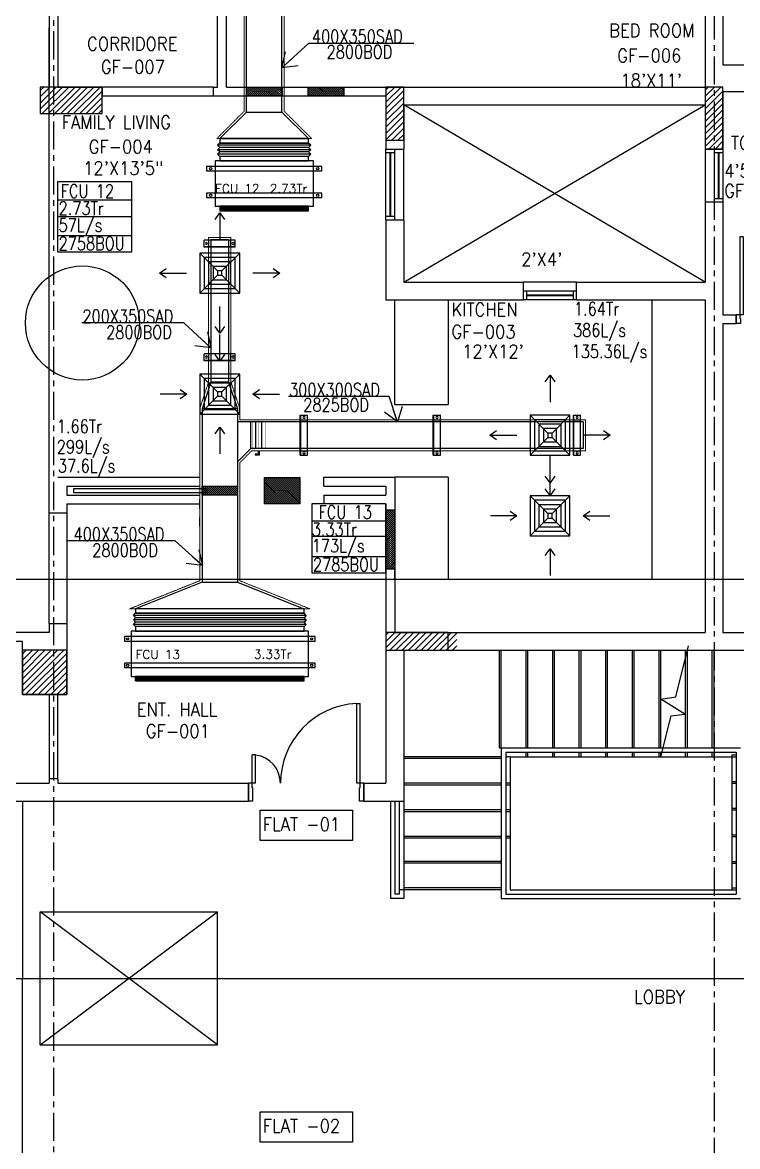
# Model space of a CAD drawing. Header units: millimetres. Extents: x -1288794 to 2153086, y -2701644 to -1428868.
# Drawn here: x 1103371 to 1111436, y -1493463 to -1480791 of the extents above; entities that cross this region are included whole.
import ezdxf

# ---------------------------------------------------------------- set-up
doc = ezdxf.new("R2010")
doc.units = ezdxf.units.MM
doc.header["$LTSCALE"] = 100
for name, pattern in [('CENTER', [50.8, 31.75, -6.35, 6.35, -6.35]), ('DASHED2', [9.525, 6.35, -3.175]), ('HIDDEN', [9.525, 6.35, -3.175])]:
    doc.linetypes.add(name, pattern=pattern)
for name, color, linetype in [('A-ANNO-TEXT', 8, 'Continuous'), ('A-DOOR', 4, 'Continuous'), ('A-FLOR-OVHD', 4, 'DASHED2'), ('A-FLOR-SPCL', 8, 'Continuous'), ('A-FLOR-STRS', 8, 'Continuous'), ('A-GLAZ', 5, 'Continuous'), ('A-GRID', 253, 'CENTER'), ('A-WALL-FULL', 8, 'Continuous'), ('AC- VD', 5, 'Continuous'), ('AC-CHS', 30, 'Continuous'), ('AC-FAD TEXT', 6, 'Continuous'), ('AC-FD', 1, 'Continuous'), ('AC-HLTEXT', 100, 'Continuous'), ('AC-SAD', 3, 'Continuous'), ('AC-SAD TEXT', 3, 'Continuous'), ('AC-WALL OPENING', 1, 'Continuous'), ('FCU-AC', 160, 'Continuous'), ('L1-E014-C22-VAC (08-08-2010)$0$ETA-AC-DAMPER', 4, 'Continuous'), ('LINE', 1, 'Continuous'), ('M-HANGER', 30, 'Continuous'), ('RAD RIGHT', 1, 'Continuous'), ('S-COL- HACT.', 9, 'Continuous'), ('S-COL.', 8, 'Continuous'), ('SAD RIGHT', 3, 'Continuous')]:
    doc.layers.add(name, color=color, linetype=linetype)
doc.layers.add('INSULATION', color=1, linetype='Continuous', lineweight=5)
doc.styles.add('ROMAND', font='romand')
doc.styles.add('ROMANS', font='romans.shx', dxfattribs={"width": 0.8})
doc.styles.add('SIMPLEX', font='simplex.shx', dxfattribs={"width": 0.8})
doc.dimstyles.new('100 of DIM2', dxfattribs={"dimscale": 0, "dimtxt": 200, "dimasz": 150, "dimexe": 75, "dimexo": 200, "dimgap": 75, "dimtad": 1, "dimdec": 0, "dimrnd": 5, "dimzin": 0, "dimdsep": 46, "dimtxsty": 'ROMANS', "dimblk": 'ARCHTICK', "dimcen": 100, "dimclrd": 94, "dimclre": 94, "dimclrt": 2, "dimadec": 0, "dimazin": 0, "dimtfac": 1, "dimtdec": 0, "dimtofl": 0, "dimtmove": 2, "dimatfit": 3, "dimldrblk": 'OPEN90', "dimfxl": 75, "dimtolj": 1, "dimtzin": 0, "dimarcsym": 0})
pattern_1 = [(45, (2220225.743, -1109556.65), (-35.355339, 35.355339), [])]

# ---------------------------------------------------------------- blocks, each defined once
blk = doc.blocks.new('W-80')
for p, q in [((800, 100), (0, 100)), ((800, 0), (0, 0)), ((40, 0), (40, 100)), ((760, 100), (760, 0))]:
    blk.add_line(p, q)
at = {"linetype": 'Continuous'}
for p, q in [((760, 53), (40, 53)), ((760, 47), (40, 47))]:
    blk.add_line(p, q, dxfattribs=at)
blk = doc.blocks.new('D-130-R')
for p, q in [((1220, 200), (1220, 1100)), ((1220, 1100), (1260, 1100)), ((1260, 200), (1260, 1100)), ((80, 520), (40, 520)), ((40, 200), (40, 520)), ((80, 200), (80, 520)), ((0, 0), (0, 200)), ((80, 200), (0, 200)), ((40, 150), (40, 200)), ((50, 150), (40, 150)), ((50, 0), (50, 150)), ((1300, 200), (1220, 200)), ((1260, 150), (1250, 150)), ((1250, 0), (1250, 150)), ((1260, 150), (1260, 200)), ((1300, 0), (1300, 200)), ((50, 0), (0, 0)), ((1300, 0), (1250, 0))]:
    blk.add_line(p, q)
for centre, radius, start, end in [((1260, 200), 900, 92.5473, 180), ((40, 200), 320, 0, 82.8192)]:
    blk.add_arc(centre, radius, start, end)
blk = doc.blocks.new('D-100-R1')
for p, q in [((-80, 980), (-80, 100)), ((-80, 980), (-40, 980)), ((-40, 980), (-40, 55)), ((-1000, 100), (-1000, 0)), ((-1000, 100), (-960, 100)), ((-960, 100), (-960, 55)), ((-960, 55), (-950, 55)), ((-950, 55), (-950, 0)), ((-80, 100), (0, 100)), ((-50, 55), (-50, 0)), ((-50, 55), (-40, 55)), ((-50, 0), (0, 0)), ((0, 100), (0, 0)), ((-1000, 0), (-950, 0))]:
    blk.add_line(p, q)
at = {"linetype": 'Continuous'}
blk.add_arc((-80, 100), 880, 90, 180, dxfattribs=at)
blk = doc.blocks.new('W-60')
for p, q in [((600, 100), (0, 100)), ((600, 0), (0, 0)), ((40, 0), (40, 100)), ((560, 100), (560, 0))]:
    blk.add_line(p, q)
at = {"linetype": 'Continuous'}
for p, q in [((560, 53), (40, 53)), ((560, 47), (40, 47))]:
    blk.add_line(p, q, dxfattribs=at)
blk = doc.blocks.new('_ArchTick')
at = {"color": 0, "linetype": 'ByBlock', "const_width": 0.15}
blk.add_lwpolyline([(-0.5, -0.5), (0.5, 0.5)], dxfattribs=at)
blk = doc.blocks.new('*U356')
at = {"layer": 'L1-E014-C22-VAC (08-08-2010)$0$ETA-AC-DAMPER', "color": 5}
for p, q in [((-33, 0), (-33, 300)), ((33, 0), (33, 300))]:
    blk.add_line(p, q, dxfattribs=at)
for points, const_width in [([(-91, 300), (91, 300)], 1.82), ([(0, 0), (0, 314)], 1.5), ([(-91, 0), (91, 0)], 1.82), ([(-48, 0), (-48, -20), (48, -20), (48, 0)], 1.5)]:
    blk.add_lwpolyline(points, dxfattribs=dict(at, const_width=const_width))
at = {"layer": 'L1-E014-C22-VAC (08-08-2010)$0$ETA-AC-DAMPER', "color": 5, "const_width": 1.82}
blk.add_lwpolyline([(75, 300), (75, 0), (-75, 0), (-75, 300)], close=True, dxfattribs=at)
at = {"layer": 'L1-E014-C22-VAC (08-08-2010)$0$ETA-AC-DAMPER', "color": 5}
blk.add_lwpolyline([(6, -20), (6, -62), (40, -62), (40, -72), (-6, -72), (-6, -20)], dxfattribs=at)
blk = doc.blocks.new('fcu 3.5 tr')
at = {"layer": 'FCU-AC'}
h = blk.add_hatch(dxfattribs=at)
h.set_pattern_fill('NET', color=3)
h.paths.add_polyline_path([(100970, -1580238), (99070, -1580238), (99070, -1580288), (100970, -1580288)])
for p, q in [((99045, -1579550), (99070, -1579525)), ((100995, -1579550), (99045, -1579550)), ((99045, -1579550), (99070, -1579575)), ((99045, -1579600), (99070, -1579575)), ((100970, -1579525), (99070, -1579525)), ((100970, -1579575), (99070, -1579575)), ((100970, -1579575), (99070, -1579575)), ((100995, -1579550), (100970, -1579525)), ((100995, -1579550), (100970, -1579575)), ((100995, -1579600), (100970, -1579575)), ((100995, -1579600), (99045, -1579600)), ((99045, -1579600), (99070, -1579625)), ((99045, -1579650), (99070, -1579625)), ((100995, -1579650), (99045, -1579650)), ((99045, -1579650), (99070, -1579675)), ((100970, -1579625), (99070, -1579625)), ((100970, -1579625), (99070, -1579625)), ((100995, -1579600), (100970, -1579625)), ((100995, -1579650), (100970, -1579625)), ((100995, -1579650), (100970, -1579675))]:
    blk.add_line(p, q, dxfattribs=at)
at = {"layer": 'FCU-AC', "color": 1}
for p, q in [((100970, -1579475), (99070, -1579475)), ((99070, -1579475), (99070, -1579525)), ((99070, -1579525), (100970, -1579525)), ((100970, -1579525), (100970, -1579475)), ((100970, -1579675), (99070, -1579675)), ((99070, -1579675), (99070, -1579725)), ((100970, -1579725), (100970, -1579675)), ((99070, -1579725), (100970, -1579725))]:
    blk.add_line(p, q, dxfattribs=at)
at = {"layer": 'FCU-AC', "color": 6}
for points in [[(98945, -1579838), (101095, -1579838), (101095, -1579788), (98945, -1579788)], [(98945, -1580138), (101095, -1580138), (101095, -1580088), (98945, -1580088)]]:
    blk.add_lwpolyline(points, close=True, dxfattribs=at)
at = {"layer": 'FCU-AC'}
blk.add_lwpolyline([(99020, -1580238), (101020, -1580238), (101020, -1579725), (99020, -1579725)], close=True, dxfattribs=at)
at = {"layer": 'FCU-AC', "color": 3}
blk.add_lwpolyline([(99070, -1580288), (100970, -1580288), (100970, -1580238), (99070, -1580238)], close=True, dxfattribs=at)
at = {"layer": 'FCU-AC', "color": 6}
for centre in [(98982, -1579813), (101057, -1579813), (98982, -1580113), (101057, -1580113)]:
    blk.add_circle(centre, 12.5, dxfattribs=at)
blk = doc.blocks.new('fcu-1    1.5 tr')
h = blk.add_hatch()
h.set_pattern_fill('NET', color=3)
h.paths.add_polyline_path([(78733, -1589179), (77733, -1589179), (77733, -1589229), (78733, -1589229)])
at = {"color": 3}
blk.add_lwpolyline([(77733, -1589229), (78733, -1589229), (78733, -1589179), (77733, -1589179)], close=True, dxfattribs=at)
at = {"layer": 'FCU-AC', "color": 1}
for p, q in [((78733, -1588416), (77733, -1588416)), ((77733, -1588416), (77733, -1588466)), ((78733, -1588466), (78733, -1588416)), ((77733, -1588466), (78733, -1588466)), ((78733, -1588616), (77733, -1588616)), ((77733, -1588616), (77733, -1588666)), ((77733, -1588666), (78733, -1588666)), ((78733, -1588666), (78733, -1588616))]:
    blk.add_line(p, q, dxfattribs=at)
at = {"layer": 'FCU-AC', "color": 5}
for p, q in [((77733, -1588466), (77708, -1588491)), ((78758, -1588491), (77708, -1588491)), ((77733, -1588516), (77708, -1588491)), ((77733, -1588516), (77708, -1588541)), ((78758, -1588541), (77708, -1588541)), ((77733, -1588566), (77708, -1588541)), ((77733, -1588566), (77708, -1588591)), ((78733, -1588516), (77733, -1588516)), ((78733, -1588566), (77733, -1588566)), ((78758, -1588491), (78733, -1588466)), ((78758, -1588491), (78733, -1588516)), ((78758, -1588541), (78733, -1588516)), ((78758, -1588541), (78733, -1588566)), ((78758, -1588591), (78733, -1588566)), ((78758, -1588591), (77708, -1588591)), ((77733, -1588616), (77708, -1588591)), ((78758, -1588591), (78733, -1588616))]:
    blk.add_line(p, q, dxfattribs=at)
at = {"layer": 'FCU-AC'}
for p, q in [((78733, -1588466), (77733, -1588466)), ((78788, -1588666), (77678, -1588666)), ((77678, -1588666), (77678, -1589179)), ((78788, -1589179), (78788, -1588666)), ((77678, -1589179), (78788, -1589179))]:
    blk.add_line(p, q, dxfattribs=at)
at = {"layer": 'FCU-AC', "color": 2}
for p, q in [((78733, -1588516), (77733, -1588516)), ((78733, -1588566), (77733, -1588566))]:
    blk.add_line(p, q, dxfattribs=at)
at = {"layer": 'FCU-AC', "color": 6}
for points in [[(77583, -1588779), (78883, -1588779), (78883, -1588729), (77583, -1588729)], [(77583, -1589079), (78883, -1589079), (78883, -1589029), (77583, -1589029)]]:
    blk.add_lwpolyline(points, close=True, dxfattribs=at)
for centre in [(77629, -1588755), (78837, -1588755), (77629, -1589055), (78837, -1589055)]:
    blk.add_circle(centre, 12.5, dxfattribs=at)
blk = doc.blocks.new('*U380')
at = {"linetype": 'Continuous'}
for p, q in [((-38, -116), (-38, 234)), ((42, 234), (-38, 234)), ((42, 184), (-38, 184)), ((37, -116), (37, 234)), ((42, -116), (42, 234)), ((42, -66), (-38, -66)), ((42, -116), (-38, -116))]:
    blk.add_line(p, q, dxfattribs=at)
for centre in [(0, 209), (0, -91)]:
    blk.add_circle(centre, 12.5, dxfattribs=at)
blk = doc.blocks.new('*U381')
at = {"linetype": 'Continuous'}
for p, q in [((-38, -181), (-38, 269)), ((42, 269), (-38, 269)), ((37, -181), (37, 269)), ((42, -181), (42, 269)), ((42, 219), (-38, 219)), ((42, -131), (-38, -131)), ((42, -181), (-38, -181))]:
    blk.add_line(p, q, dxfattribs=at)
for centre in [(0, 244), (0, -156)]:
    blk.add_circle(centre, 12.5, dxfattribs=at)
blk = doc.blocks.new('*U382')
at = {"linetype": 'Continuous'}
for p, q in [((-38, -217), (-38, 233)), ((42, 233), (-38, 233)), ((42, 183), (-38, 183)), ((37, -217), (37, 233)), ((42, -217), (42, 233)), ((42, -167), (-38, -167)), ((42, -217), (-38, -217))]:
    blk.add_line(p, q, dxfattribs=at)
for centre in [(0, 208), (0, -192)]:
    blk.add_circle(centre, 12.5, dxfattribs=at)
blk = doc.blocks.new('SD RIGHT')
at = {"layer": 'SAD RIGHT'}
for p, q in [((-225, 225), (-25, 25)), ((225, 225), (25, 25)), ((-25, -25), (-225, -225)), ((225, -225), (25, -25))]:
    blk.add_line(p, q, dxfattribs=at)
for points in [[(-225, -225), (225, -225), (225, 225), (-225, 225)], [(-175, -175), (175, -175), (175, 175), (-175, 175)], [(-125, -125), (125, -125), (125, 125), (-125, 125)], [(-75, -75), (75, -75), (75, 75), (-75, 75)], [(-25, -25), (25, -25), (25, 25), (-25, 25)]]:
    blk.add_lwpolyline(points, close=True, dxfattribs=at)
for points in [[(0, 678), (0, 375)], [(-678, 0), (-375, 0)], [(678, 0), (375, 0)], [(0, -678), (0, -375)]]:
    blk.add_leader(points, dimstyle='100 of DIM2', override={"dimscale": 1, "dimasz": 75, "dimtad": 0, "dimclrd": 256, "dimfxl": 0.2}, dxfattribs=at)
blk = doc.blocks.new('RAD RIGHT CENTER')
at = {"layer": 'RAD RIGHT'}
for p, q in [((-225, 225), (-25, 25)), ((225, 225), (25, 25)), ((-25, -25), (-225, -225)), ((25, -25), (225, -225))]:
    blk.add_line(p, q, dxfattribs=at)
for points in [[(-225, -225), (225, -225), (225, 225), (-225, 225)], [(-175, -175), (175, -175), (175, 175), (-175, 175)], [(-125, -125), (125, -125), (125, 125), (-125, 125)], [(-75, -75), (75, -75), (75, 75), (-75, 75)], [(-25, -25), (25, -25), (25, 25), (-25, 25)]]:
    blk.add_lwpolyline(points, close=True, dxfattribs=at)
for points in [[(0, 373), (0, 673)], [(-373, 0), (-673, 0)], [(373, 0), (673, 0)], [(0, -373), (0, -673)]]:
    blk.add_leader(points, dimstyle='100 of DIM2', override={"dimscale": 1, "dimasz": 75, "dimtad": 0, "dimclrd": 1, "dimfxl": 0.2}, dxfattribs=at)

msp = doc.modelspace()

# ---------------------------------------------------------------- hatches: boundary and pattern name
at = {"layer": 'AC-FD', "linetype": 'ByBlock'}
h = msp.add_hatch(dxfattribs=at)
h.set_pattern_fill('ANSI31', color=256, scale=5, angle=90, style=0)
h.set_pattern_definition([(135, (-485525.597, -1543558.635), (-11.22532015, -11.22532015), [])])
h.paths.add_polyline_path([(1106298.4, -1481618.6), (1106298.4, -1481518.6), (1105898.4, -1481518.6), (1105898.4, -1481618.6)])
h = msp.add_hatch(dxfattribs=at)
h.set_pattern_fill('ANSI31', color=256, scale=5, angle=90, style=0)
h.set_pattern_definition([(135, (-486028.434, -1548058.635), (-11.22532015, -11.22532015), [])])
h.paths.add_polyline_path([(1105795.6, -1486118.6), (1105795.6, -1486018.6), (1105395.6, -1486018.6), (1105395.6, -1486118.6)])
at = {"layer": 'AC-WALL OPENING', "linetype": 'ByBlock'}
h = msp.add_hatch(dxfattribs=at)
h.set_pattern_fill('ANSI31', color=256, scale=5, angle=-90, style=0)
h.set_pattern_definition([(315, (2698564.1, -1419578.635), (11.22532015, 11.22532015), [])])
h.paths.add_polyline_path([(1106594.1, -1481518.6), (1106594.1, -1481618.6), (1106994.1, -1481618.6), (1106994.1, -1481518.6)])
h = msp.add_hatch(dxfattribs=at)
h.set_pattern_fill('ANSI31', color=256, scale=5, angle=-90, style=0)
h.set_pattern_definition([(315, (2698070.609, -1424081.597), (11.22532015, 11.22532015), [])])
h.paths.add_polyline_path([(1106100.6, -1485920.3), (1106100.6, -1486218.6), (1106500.6, -1486218.6), (1106500.6, -1485920.3)])
h = msp.add_hatch(dxfattribs=at)
h.set_pattern_fill('ANSI31', color=256, scale=5, angle=-180, style=0)
h.set_pattern_definition([(225, (1169510.56, -3078254.899), (11.22532015, -11.22532015), [])])
h.paths.add_polyline_path([(1107570.6, -1486284.9), (1107470.6, -1486284.9), (1107470.6, -1486954.9), (1107570.6, -1486954.9)])
at = {"layer": 'S-COL- HACT.', "linetype": 'Continuous', "ltscale": 3}
h = msp.add_hatch(dxfattribs=at)
h.set_pattern_fill('ANSI31', color=256, scale=400, style=0)
h.set_pattern_definition(pattern_1)
h.paths.add_polyline_path([(1104270.6, -1481518.6), (1103570.6, -1481518.6), (1103570.6, -1481818.6), (1104270.6, -1481818.6)])
h = msp.add_hatch(dxfattribs=at)
h.set_pattern_fill('ANSI31', color=256, scale=400, style=0)
h.set_pattern_definition(pattern_1)
h.paths.add_polyline_path([(1107470.6, -1481518.6), (1107470.6, -1482118.6), (1107670.6, -1482118.6), (1107670.6, -1481518.6)])
h = msp.add_hatch(dxfattribs=at)
h.set_pattern_fill('ANSI31', color=256, scale=400, style=0)
h.set_pattern_definition(pattern_1)
h.paths.add_polyline_path([(1111070.6, -1481518.6), (1111070.6, -1482218.6), (1111270.6, -1482218.6), (1111270.6, -1481518.6)])
h = msp.add_hatch(dxfattribs=at)
h.set_pattern_fill('ANSI31', color=256, scale=400, style=0)
h.set_pattern_definition(pattern_1)
h.paths.add_polyline_path([(1107470.6, -1487868.6), (1108270.6, -1487868.6), (1108270.6, -1487668.6), (1107470.6, -1487668.6)])
h = msp.add_hatch(dxfattribs=at)
h.set_pattern_fill('ANSI31', color=256, scale=400, style=0)
h.set_pattern_definition(pattern_1)
h.paths.add_polyline_path([(1103370.6, -1488368.6), (1103870.6, -1488368.6), (1103870.6, -1487868.6), (1103370.6, -1487868.6)])
h = msp.add_hatch(dxfattribs=at)
h.set_pattern_fill('ANSI31', color=256, scale=400, style=0)
h.set_pattern_definition(pattern_1)
h.paths.add_polyline_path([(1103370.6, -1488368.6), (1103870.6, -1488368.6), (1103870.6, -1487868.6), (1103370.6, -1487868.6)])

# ---------------------------------------------------------------- linework, layer by layer
msp.add_line((1103670.6, -1486318.6), (1103670.6, -1480850))
at = {"layer": 'A-ANNO-TEXT', "color": 5}
for points in [[(1106051.5, -1489671.5), (1107093.9, -1489671.5), (1107093.9, -1490013.9), (1106051.5, -1490013.9)], [(1106051.5, -1493070.7), (1107093.9, -1493070.7), (1107093.9, -1493413.2), (1106051.5, -1493413.2)]]:
    msp.add_lwpolyline(points, close=True, dxfattribs=at)
at = {"layer": 'A-DOOR', "ltscale": 3}
msp.add_lwpolyline([(1103950.4, -1486093.6), (1103950.4, -1486043.6), (1105450.4, -1486043.6), (1105450.4, -1486093.6), (1103950.4, -1486093.6)], dxfattribs=at)
at = {"layer": 'A-FLOR-OVHD', "linetype": 'Continuous', "ltscale": 3}
for p, q in [((1105520.6, -1481518.6), (1104270.6, -1481518.6)), ((1104270.6, -1481618.6), (1105520.6, -1481618.6)), ((1103670.6, -1487568.6), (1103670.6, -1486318.6)), ((1103870.6, -1486318.6), (1103870.6, -1487568.6)), ((1103670.6, -1488368.6), (1103670.6, -1489318.6)), ((1103770.6, -1489318.6), (1103770.6, -1488368.6))]:
    msp.add_line(p, q, dxfattribs=at)
at = {"layer": 'A-FLOR-OVHD', "linetype": 'Continuous'}
for p, q in [((1108770.6, -1488968.6), (1108770.6, -1487868.6)), ((1109070.6, -1488968.6), (1109070.6, -1487868.6)), ((1109370.6, -1488968.6), (1109370.6, -1487868.6)), ((1109670.6, -1488968.6), (1109670.6, -1487868.6)), ((1109970.6, -1488968.6), (1109970.6, -1487868.6)), ((1110270.6, -1488968.6), (1110270.6, -1487868.6)), ((1110570.6, -1488968.6), (1110570.6, -1487868.6)), ((1110870.6, -1488968.6), (1110870.6, -1487868.6)), ((1108770.6, -1489068.6), (1107670.6, -1489068.6)), ((1108770.6, -1489368.6), (1107670.6, -1489368.6)), ((1108770.6, -1489668.6), (1107670.6, -1489668.6)), ((1108770.6, -1489968.6), (1107670.6, -1489968.6)), ((1108770.6, -1490268.6), (1107670.6, -1490268.6)), ((1107670.6, -1490568.6), (1107620.6, -1490568.6)), ((1108770.6, -1490568.6), (1107670.6, -1490568.6))]:
    msp.add_line(p, q, dxfattribs=at)
at = {"layer": 'A-FLOR-SPCL', "ltscale": 3}
for p, q in [((1107670.6, -1483718.6), (1111070.6, -1481718.6)), ((1111070.6, -1483718.6), (1107670.6, -1481718.6)), ((1107570.6, -1485098.6), (1107570.6, -1483918.6)), ((1108170.6, -1483918.6), (1108170.6, -1485098.6)), ((1110470.6, -1483918.6), (1110470.6, -1487068.6)), ((1107570.6, -1485098.6), (1108170.6, -1485098.6)), ((1108170.6, -1485918.6), (1107570.6, -1485918.6)), ((1108170.6, -1485918.6), (1108170.6, -1487068.6)), ((1108170.6, -1487068.6), (1110470.6, -1487068.6)), ((1111270.6, -1487068.6), (1112670.6, -1487068.6)), ((1103370.6, -1489568.6), (1103370.6, -1491568.6)), ((1103370.6, -1493568.6), (1103370.6, -1491568.6))]:
    msp.add_line(p, q, dxfattribs=at)
at = {"layer": 'A-FLOR-STRS', "ltscale": 3}
for p, q in [((1110739.1, -1488394.4), (1110883.1, -1487818.6)), ((1108750.6, -1488968.6), (1108750.6, -1487868.6)), ((1109050.6, -1488968.6), (1109050.6, -1487868.6)), ((1109350.6, -1488968.6), (1109350.6, -1487868.6)), ((1109650.6, -1488968.6), (1109650.6, -1487868.6)), ((1109950.6, -1488968.6), (1109950.6, -1487868.6)), ((1110250.6, -1488968.6), (1110250.6, -1487868.6)), ((1110550.6, -1488968.6), (1110550.6, -1487868.6)), ((1110850.6, -1488968.6), (1110850.6, -1487868.6)), ((1111150.6, -1488968.6), (1111150.6, -1487868.6)), ((1111170.6, -1488968.6), (1111170.6, -1487868.6)), ((1110570.6, -1488418.6), (1110739.1, -1488394.4)), ((1110841.8, -1488588.1), (1110570.6, -1488418.6)), ((1110685.6, -1488608.3), (1110841.8, -1488588.1)), ((1110570.6, -1489068.6), (1110685.6, -1488608.3)), ((1108750.6, -1488968.6), (1111470.6, -1488968.6)), ((1108770.6, -1488968.6), (1108770.6, -1490668.6)), ((1108770.6, -1489088.6), (1107670.6, -1489088.6)), ((1108820.6, -1489018.6), (1108820.6, -1490618.6)), ((1108820.6, -1489018.6), (1111420.6, -1489018.6)), ((1108870.6, -1489068.6), (1108820.6, -1489068.6)), ((1108870.6, -1489068.6), (1111370.6, -1489068.6)), ((1108870.6, -1489068.6), (1108870.6, -1490268.6)), ((1109050.6, -1489068.6), (1109050.6, -1489018.6)), ((1109070.6, -1489068.6), (1109070.6, -1489018.6)), ((1109350.6, -1489068.6), (1109350.6, -1489018.6)), ((1109370.6, -1489068.6), (1109370.6, -1489018.6)), ((1109650.6, -1489068.6), (1109650.6, -1489018.6)), ((1109670.6, -1489068.6), (1109670.6, -1489018.6)), ((1109950.6, -1489068.6), (1109950.6, -1489018.6)), ((1109970.6, -1489068.6), (1109970.6, -1489018.6)), ((1110250.6, -1489068.6), (1110250.6, -1489018.6)), ((1110270.6, -1489068.6), (1110270.6, -1489018.6)), ((1110550.6, -1489068.6), (1110550.6, -1489018.6)), ((1110570.6, -1489068.6), (1110570.6, -1489018.6)), ((1110850.6, -1489068.6), (1110850.6, -1489018.6)), ((1110870.6, -1489068.6), (1110870.6, -1489018.6)), ((1111150.6, -1489068.6), (1111150.6, -1489018.6)), ((1111170.6, -1489068.6), (1111170.6, -1489018.6)), ((1111370.6, -1489048.6), (1111370.6, -1489668.6)), ((1111370.6, -1489048.6), (1111420.6, -1489048.6)), ((1111370.6, -1489048.6), (1111420.6, -1489048.6)), ((1111370.6, -1489068.6), (1111420.6, -1489068.6)), ((1111370.6, -1489068.6), (1111420.6, -1489068.6)), ((1111420.6, -1489018.6), (1111420.6, -1490618.6)), ((1111370.6, -1489348.6), (1111420.6, -1489348.6)), ((1108770.6, -1489388.6), (1107670.6, -1489388.6)), ((1108870.6, -1489368.6), (1108820.6, -1489368.6)), ((1108870.6, -1489388.6), (1108820.6, -1489388.6)), ((1111370.6, -1489368.6), (1111420.6, -1489368.6)), ((1107520.6, -1489568.6), (1107520.6, -1490668.6)), ((1107570.6, -1489568.6), (1107570.6, -1490618.6)), ((1107620.6, -1489568.6), (1107620.6, -1490618.6)), ((1107670.6, -1489568.6), (1107670.6, -1490668.6)), ((1108770.6, -1489688.6), (1107670.6, -1489688.6)), ((1108870.6, -1489668.6), (1108820.6, -1489668.6)), ((1108870.6, -1489688.6), (1108820.6, -1489688.6)), ((1111370.6, -1489648.6), (1111420.6, -1489648.6)), ((1111370.6, -1489668.6), (1111370.6, -1490568.6)), ((1111370.6, -1489668.6), (1111420.6, -1489668.6)), ((1108770.6, -1489988.6), (1107670.6, -1489988.6)), ((1108870.6, -1489968.6), (1108820.6, -1489968.6)), ((1108870.6, -1489988.6), (1108820.6, -1489988.6)), ((1111370.6, -1489948.6), (1111420.6, -1489948.6)), ((1111370.6, -1489968.6), (1111420.6, -1489968.6)), ((1108770.6, -1490248.6), (1107670.6, -1490248.6)), ((1108870.6, -1490268.6), (1108870.6, -1490568.6)), ((1111370.6, -1490248.6), (1111420.6, -1490248.6)), ((1111370.6, -1490268.6), (1111420.6, -1490268.6)), ((1107620.6, -1490618.6), (1107570.6, -1490618.6)), ((1108770.6, -1490548.6), (1107670.6, -1490548.6)), ((1108820.6, -1490618.6), (1111420.6, -1490618.6)), ((1108870.6, -1490568.6), (1111370.6, -1490568.6)), ((1111370.6, -1490548.6), (1111420.6, -1490548.6)), ((1111370.6, -1490568.6), (1111420.6, -1490568.6)), ((1107670.6, -1490668.6), (1107520.6, -1490668.6)), ((1108770.6, -1490668.6), (1111470.6, -1490668.6))]:
    msp.add_line(p, q, dxfattribs=at)
at = {"layer": 'A-GLAZ', "ltscale": 3}
for p, q in [((1107670.6, -1483018.6), (1107670.6, -1482218.6)), ((1111070.6, -1482218.6), (1111070.6, -1482818.6)), ((1109620.6, -1483718.6), (1109020.6, -1483718.6))]:
    msp.add_line(p, q, dxfattribs=at)
at = {"layer": 'A-GRID', "ltscale": 0.1}
for p, q in [((1103720.6, -1465142.6), (1103720.6, -1513277)), ((1111170.6, -1466442.6), (1111170.6, -1514577))]:
    msp.add_line(p, q, dxfattribs=at)
at = {"layer": 'A-WALL-FULL', "ltscale": 3}
for p, q in [((1111270.6, -1474068.6), (1111270.6, -1481268.6)), ((1111070.6, -1478218.6), (1111070.6, -1481518.6)), ((1105570.6, -1481518.6), (1105570.6, -1479518.6)), ((1105670.6, -1481518.6), (1105670.6, -1479518.6)), ((1103770.6, -1479618.6), (1103770.6, -1481518.6)), ((1103670.6, -1480418.6), (1103670.6, -1481518.6)), ((1111270.6, -1481268.6), (1112770.6, -1481268.6)), ((1103770.6, -1481518.6), (1104270.6, -1481518.6)), ((1104270.6, -1481518.6), (1104270.6, -1481618.6)), ((1105520.6, -1481518.6), (1105570.6, -1481518.6)), ((1105520.6, -1481518.6), (1105520.6, -1481618.6)), ((1105520.6, -1481618.6), (1107470.6, -1481618.6)), ((1105670.6, -1481518.6), (1111070.6, -1481518.6)), ((1107470.6, -1481618.6), (1107470.6, -1482218.6)), ((1111270.6, -1481568.6), (1111270.6, -1482218.6)), ((1111270.6, -1481568.6), (1112670.6, -1481568.6)), ((1107670.6, -1481718.6), (1111070.6, -1481718.6)), ((1107670.6, -1481718.6), (1107670.6, -1482218.6)), ((1111070.6, -1481718.6), (1111070.6, -1482218.6)), ((1107470.6, -1482218.6), (1107670.6, -1482218.6)), ((1111270.6, -1482218.6), (1111070.6, -1482218.6)), ((1111070.6, -1482818.6), (1111070.6, -1483718.6)), ((1111270.6, -1482818.6), (1111070.6, -1482818.6)), ((1111270.6, -1482818.6), (1111270.6, -1484086.6)), ((1107670.6, -1483018.6), (1107470.6, -1483018.6)), ((1107470.6, -1483018.6), (1107470.6, -1483918.6)), ((1107670.6, -1483018.6), (1107670.6, -1483718.6)), ((1107670.6, -1483718.6), (1109020.6, -1483718.6)), ((1109020.6, -1483918.6), (1109020.6, -1483718.6)), ((1109620.6, -1483718.6), (1111070.6, -1483718.6)), ((1109620.6, -1483918.6), (1109620.6, -1483718.6)), ((1107470.6, -1483918.6), (1109020.6, -1483918.6)), ((1109620.6, -1483918.6), (1111070.6, -1483918.6)), ((1111070.6, -1483918.6), (1111070.6, -1487068.6)), ((1111070.6, -1483918.6), (1111070.6, -1487668.6)), ((1111270.6, -1484086.6), (1111420.6, -1484086.6)), ((1111420.6, -1484186.6), (1111420.6, -1484086.6)), ((1111270.6, -1484186.6), (1111420.6, -1484186.6)), ((1111270.6, -1484186.6), (1111270.6, -1487668.6)), ((1103770.6, -1485918.6), (1105370.6, -1485918.6)), ((1106770.6, -1486018.6), (1106770.6, -1485918.6)), ((1106770.6, -1485918.6), (1107570.6, -1485918.6)), ((1107570.6, -1485918.6), (1107570.6, -1487668.6)), ((1103870.6, -1486018.6), (1105370.6, -1486018.6)), ((1103870.6, -1486018.6), (1103870.6, -1486118.6)), ((1106770.6, -1486018.6), (1107470.6, -1486018.6)), ((1107470.6, -1486018.6), (1107470.6, -1486118.6)), ((1103870.6, -1486118.6), (1105370.6, -1486118.6)), ((1105370.6, -1486270.3), (1105370.6, -1486170.3)), ((1106770.6, -1486118.6), (1107470.6, -1486118.6)), ((1106770.6, -1486118.6), (1106770.6, -1486218.6)), ((1103870.6, -1486218.6), (1103870.6, -1486318.6)), ((1103870.6, -1486218.6), (1105370.6, -1486218.6)), ((1107470.6, -1486218.6), (1106770.6, -1486218.6)), ((1107470.6, -1486218.6), (1107470.6, -1489368.6)), ((1103670.6, -1486318.6), (1103870.6, -1486318.6)), ((1105370.6, -1486470.3), (1105370.6, -1486370.3)), ((1107570.6, -1487068.6), (1107570.6, -1486968.6)), ((1103670.6, -1487568.6), (1103870.6, -1487568.6)), ((1103670.6, -1487568.6), (1103670.6, -1487668.6)), ((1103870.6, -1487568.6), (1103870.6, -1488368.6)), ((1103670.6, -1487668.6), (1098370.6, -1487668.6)), ((1107570.6, -1487668.6), (1111070.6, -1487668.6)), ((1111270.6, -1487668.6), (1112670.6, -1487668.6)), ((1103370.6, -1487768.6), (1101370.6, -1487768.6)), ((1103370.6, -1488368.6), (1103370.6, -1487768.6)), ((1107670.6, -1487868.6), (1112570.6, -1487868.6)), ((1107670.6, -1487868.6), (1107670.6, -1489568.6)), ((1103870.6, -1488368.6), (1103370.6, -1488368.6)), ((1103670.6, -1489318.6), (1103670.6, -1489368.6)), ((1103770.6, -1489318.6), (1103670.6, -1489318.6)), ((1103770.6, -1489318.6), (1103770.6, -1489368.6)), ((1101370.6, -1489368.6), (1103670.6, -1489368.6)), ((1103770.6, -1489368.6), (1105920.6, -1489368.6)), ((1105920.6, -1489368.6), (1105920.6, -1489568.6)), ((1107220.6, -1489368.6), (1107220.6, -1489568.6)), ((1107220.6, -1489368.6), (1107470.6, -1489368.6)), ((1107320.6, -1489368.6), (1107470.6, -1489368.6)), ((1099670.6, -1489568.6), (1105920.6, -1489568.6)), ((1107220.6, -1489568.6), (1107670.6, -1489568.6)), ((1107320.6, -1489568.6), (1107670.6, -1489568.6)), ((1097254.4, -1491568.6), (1123670.6, -1491568.6))]:
    msp.add_line(p, q, dxfattribs=at)
at = {"layer": 'A-WALL-FULL', "linetype": 'Continuous', "ltscale": 3}
for p, q in [((1103670.6, -1481518.6), (1103570.6, -1481518.6)), ((1103570.6, -1481518.6), (1103570.6, -1481818.6)), ((1103570.6, -1481818.6), (1103670.6, -1481818.6))]:
    msp.add_line(p, q, dxfattribs=at)
at = {"layer": 'AC-CHS', "color": 30}
msp.add_circle((1104046.5, -1484179), 642.9, dxfattribs=at)
at = {"layer": 'AC-FAD TEXT'}
msp.add_line((1101971.2, -1487068.6), (1118933.8, -1487068.6), dxfattribs=at)
at = {"layer": 'AC-FD', "linetype": 'ByBlock'}
for points in [[(1105898.4, -1481618.6), (1105898.4, -1481518.6), (1106298.4, -1481518.6), (1106298.4, -1481618.6)], [(1105395.6, -1486118.6), (1105395.6, -1486018.6), (1105795.6, -1486018.6), (1105795.6, -1486118.6)]]:
    msp.add_lwpolyline(points, close=True, dxfattribs=at)
at = {"layer": 'AC-SAD'}
for p, q in [((1105897.3, -1481800.5), (1105897.3, -1479606.9)), ((1106297.3, -1481800.5), (1106297.3, -1479606.9)), ((1105897.3, -1481800.5), (1105597.3, -1482100.5)), ((1105897.3, -1481800.5), (1106297.3, -1481800.5)), ((1106297.3, -1481800.5), (1106597.3, -1482100.5)), ((1105597.3, -1482100.5), (1106597.3, -1482100.5)), ((1105495.6, -1483241.4), (1105495.6, -1484845)), ((1105695.6, -1483241.4), (1105495.6, -1483241.4)), ((1105695.6, -1483241.4), (1105695.6, -1484845)), ((1105495.6, -1484845), (1105395.6, -1485145)), ((1105695.6, -1484845), (1105495.6, -1484845)), ((1105695.6, -1484845), (1105795.6, -1485145)), ((1105395.6, -1485145), (1105395.6, -1487101.6)), ((1105795.6, -1485145), (1105395.6, -1485145)), ((1105795.6, -1485145), (1105795.6, -1487101.6)), ((1109695.6, -1485295), (1105795.6, -1485295)), ((1105945.6, -1485595), (1105945.6, -1485295)), ((1109695.6, -1485295), (1109695.6, -1485595)), ((1105795.6, -1485745), (1105945.6, -1485595)), ((1109695.6, -1485595), (1105945.6, -1485595)), ((1105395.6, -1487101.6), (1104645.6, -1487401.6)), ((1105395.6, -1487101.6), (1105795.6, -1487101.6)), ((1105795.6, -1487101.6), (1106545.6, -1487401.6)), ((1106545.6, -1487401.6), (1104645.6, -1487401.6))]:
    msp.add_line(p, q, dxfattribs=at)
at = {"layer": 'AC-SAD TEXT'}
for p, q in [((1103765.1, -1482789.3), (1104602.2, -1482789.3)), ((1103765.1, -1482979.6), (1104602.2, -1482979.6)), ((1103765.1, -1483191.6), (1104602.2, -1483191.6)), ((1106633.5, -1486409.1), (1107470.6, -1486409.1)), ((1106633.5, -1486581), (1107470.6, -1486581)), ((1106633.5, -1486812.2), (1107470.6, -1486812.2))]:
    msp.add_line(p, q, dxfattribs=at)
for points in [[(1103765.1, -1483376.1), (1104602.2, -1483376.1), (1104602.2, -1482588.1), (1103765.1, -1482588.1)], [(1106633.5, -1486996.8), (1107470.6, -1486996.8), (1107470.6, -1486218.6), (1106633.5, -1486218.6)]]:
    msp.add_lwpolyline(points, close=True, dxfattribs=at)
at = {"layer": 'AC-WALL OPENING', "linetype": 'ByBlock'}
for points in [[(1106994.1, -1481518.6), (1106994.1, -1481618.6), (1106594.1, -1481618.6), (1106594.1, -1481518.6)], [(1106500.6, -1485920.3), (1106500.6, -1486218.6), (1106100.6, -1486218.6), (1106100.6, -1485920.3)], [(1107570.6, -1486954.9), (1107470.6, -1486954.9), (1107470.6, -1486284.9), (1107570.6, -1486284.9)]]:
    msp.add_lwpolyline(points, close=True, dxfattribs=at)
at = {"layer": 'INSULATION', "linetype": 'HIDDEN', "ltscale": 0.01}
for p, q in [((1105872.3, -1481790.1), (1105872.3, -1479603.8)), ((1106322.3, -1481790.1), (1106322.3, -1480217.2)), ((1105872.3, -1481790.1), (1105561.9, -1482100.5)), ((1106322.3, -1481790.1), (1106632.6, -1482100.5)), ((1105597.3, -1482100.5), (1105561.9, -1482100.5)), ((1106597.3, -1482100.5), (1106632.6, -1482100.5)), ((1105470.6, -1483216.4), (1105470.6, -1484840.9)), ((1105720.6, -1483216.4), (1105470.6, -1483216.4)), ((1105720.6, -1483216.4), (1105720.6, -1484840.9)), ((1105470.6, -1484840.9), (1105370.6, -1485140.9)), ((1105720.6, -1484840.9), (1105820.6, -1485140.9)), ((1105370.6, -1485140.9), (1105370.6, -1487084.6)), ((1105820.6, -1485140.9), (1105820.6, -1485270)), ((1109720.6, -1485270), (1105820.6, -1485270)), ((1109720.6, -1485270), (1109720.6, -1485620)), ((1105820.6, -1485755.4), (1105955.9, -1485620)), ((1109720.6, -1485620), (1105955.9, -1485620)), ((1105820.6, -1485755.4), (1105820.6, -1487084.6)), ((1105370.6, -1487084.6), (1104578.2, -1487401.6)), ((1105820.6, -1487084.6), (1106612.9, -1487401.6)), ((1104645.6, -1487401.6), (1104578.2, -1487401.6)), ((1106545.6, -1487401.6), (1106612.9, -1487401.6))]:
    msp.add_line(p, q, dxfattribs=at)
at = {"layer": 'LINE', "linetype": 'CENTER', "ltscale": 0.8}
for p, q in [((1103570.6, -1492318.6), (1105570.6, -1490818.6)), ((1105570.6, -1492318.6), (1103570.6, -1490818.6)), ((1103570.6, -1490818.6), (1105570.6, -1490818.6)), ((1103570.6, -1492318.6), (1103570.6, -1490818.6)), ((1105570.6, -1492318.6), (1105570.6, -1490818.6)), ((1103570.6, -1492318.6), (1105570.6, -1492318.6))]:
    msp.add_line(p, q, dxfattribs=at)
at = {"layer": 'S-COL.', "linetype": 'Continuous', "ltscale": 3}
for points in [[(1104270.6, -1481518.6), (1103570.6, -1481518.6), (1103570.6, -1481818.6), (1104270.6, -1481818.6)], [(1104270.6, -1481518.6), (1103570.6, -1481518.6), (1103570.6, -1481818.6), (1104270.6, -1481818.6)], [(1104270.6, -1481518.6), (1103570.6, -1481518.6), (1103570.6, -1481818.6), (1104270.6, -1481818.6)], [(1107470.6, -1481518.6), (1107470.6, -1482118.6), (1107670.6, -1482118.6), (1107670.6, -1481518.6)], [(1111070.6, -1481518.6), (1111070.6, -1482218.6), (1111270.6, -1482218.6), (1111270.6, -1481518.6)], [(1107470.6, -1487868.6), (1108170.6, -1487868.6), (1108170.6, -1487668.6), (1107470.6, -1487668.6)], [(1107470.6, -1487868.6), (1108170.6, -1487868.6), (1108170.6, -1487668.6), (1107470.6, -1487668.6)], [(1107470.6, -1487868.6), (1108170.6, -1487868.6), (1108170.6, -1487668.6), (1107470.6, -1487668.6)], [(1103370.6, -1488368.6), (1103870.6, -1488368.6), (1103870.6, -1487868.6), (1103370.6, -1487868.6)]]:
    msp.add_lwpolyline(points, close=True, dxfattribs=at)

# ---------------------------------------------------------------- block references
at = {"layer": 'A-DOOR', "ltscale": 3, "xscale": -1}
msp.add_blockref('D-100-R1', (1111420.6, -1484186.6), dxfattribs=at)
at = {"layer": 'A-DOOR', "ltscale": 3}
msp.add_blockref('D-130-R', (1105920.6, -1489568.6), dxfattribs=at)
at = {"layer": 'A-GLAZ', "ltscale": 3}
for name, p, rotation in [('W-80', (1107470.6, -1482218.6), 270), ('W-60', (1111270.6, -1482818.6), 90)]:
    msp.add_blockref(name, p, dxfattribs=dict(at, rotation=rotation))
msp.add_blockref('W-60', (1109020.6, -1483918.6), dxfattribs=at)
at = {"layer": 'AC- VD', "xscale": -1}
msp.add_blockref('*U356', (1106036.3, -1485595), dxfattribs=at)
at = {"layer": 'FCU-AC'}
msp.add_blockref('fcu-1    1.5 tr', (1027864.1, 106315.3), dxfattribs=at)
at = {"layer": 'FCU-AC', "color": 3}
msp.add_blockref('fcu 3.5 tr', (1005576, 92073.5), dxfattribs=at)
at = {"layer": 'M-HANGER', "xscale": -1, "rotation": 90}
for p in [(1105654.7, -1483283.2), (1105654.7, -1484563.2)]:
    msp.add_blockref('*U380', p, dxfattribs=at)
at = {"layer": 'M-HANGER', "xscale": -1}
for name, p in [('*U381', (1106546.5, -1485488.5)), ('*U382', (1108046.5, -1485452.6)), ('*U382', (1109626.5, -1485452.6))]:
    msp.add_blockref(name, p, dxfattribs=at)
at = {"layer": 'RAD RIGHT'}
for p in [(1105595.6, -1484980.6), (1109320.6, -1486352.8)]:
    msp.add_blockref('RAD RIGHT CENTER', p, dxfattribs=at)
at = {"layer": 'SAD RIGHT'}
for p in [(1105595.6, -1483616.4), (1109320.6, -1485445)]:
    msp.add_blockref('SD RIGHT', p, dxfattribs=at)

# ---------------------------------------------------------------- texts
at = {"layer": 'A-ANNO-TEXT', "style": 'ROMANS', "width": 0.9}
for s, p in [('BED ROOM', (1109988.6, -1480956.9)), ('CORRIDORE', (1104099.4, -1481106.4)), ('GF-006', (1110079, -1481240)), ('GF-007', (1104254.1, -1481367.1)), ("18'X11'  ", (1110114.9, -1481518.6)), ('FAMILY LIVING', (1103813.2, -1481990.3)), ('GF-004', (1104117.3, -1482266.3)), ('TOI.', (1111360.6, -1482224.2)), ('12\'X13\'5"', (1104055.2, -1482509)), ("4'5''X8'", (1111284.5, -1482538.9)), ('GF-T07', (1111284.5, -1482763.9)), ("2'X4'", (1108995.7, -1483536.3)), ('KITCHEN', (1108209, -1484103.1)), ('GF-003', (1108209, -1484352.8)), ("12'X12'", (1108329.8, -1484574)), ('ENT. HALL', (1104659.7, -1488612)), ('GF-001', (1104761.3, -1488854.8)), ('LOBBY', (1110268.7, -1491851.8))]:
    msp.add_text(s, height=150, dxfattribs=at).set_placement(p)
at = {"layer": 'A-ANNO-TEXT', "color": 5, "style": 'ROMANS', "width": 0.9}
for s, p in [('FLAT -01', (1106080.3, -1489905.9)), ('FLAT -02', (1106080.3, -1493305.1))]:
    msp.add_text(s, height=150, dxfattribs=at).set_placement(p)
at = {"layer": 'AC-HLTEXT', "style": 'ROMAND'}
for s, p in [('FCU 12', (1105542.3, -1482713.5)), ('2.73Tr', (1106159.7, -1482713.5)), ('FCU 13', (1104646.6, -1487965.8)), ('3.33Tr', (1105980.5, -1487963.8))]:
    msp.add_text(s, height=100, dxfattribs=at).set_placement(p)
at = {"layer": 'AC-SAD TEXT', "style": 'SIMPLEX', "width": 0.8}
for s, p in [('400X350SAD', (1106635.5, -1481023.8)), ('2800BOD', (1106801.1, -1481197)), ('FCU 12', (1103801.6, -1482766.7)), ('2.73Tr', (1103778, -1482960.4)), ('57L/s', (1103778, -1483150.2)), ('2758BOU', (1103778.3, -1483356.3)), ('200X350SAD', (1104046.5, -1484179)), ('1.64Tr', (1109590.9, -1484094)), ('386L/s', (1109580.3, -1484333.3)), ('2800BOD', (1104314, -1484357.1)), ('135.36L/s', (1109564.3, -1484573.6)), ('300X300SAD', (1106377.8, -1485008.7)), ('2825BOD', (1106537.8, -1485177.1)), ('1.66Tr', (1103758, -1485419.1)), ('299L/s', (1103758, -1485650.1)), ('37.6L/s', (1103769.9, -1485863.3)), ('FCU 13', (1106709.9, -1486387.3)), ('3.33Tr', (1106633.5, -1486581)), ('400X350SAD', (1103947.4, -1486636.1)), ('2800BOD', (1104157.9, -1486816.3)), ('173L/s', (1106633.5, -1486764.5)), ('2785BOU', (1106646.7, -1486976.9))]:
    msp.add_text(s, height=150, dxfattribs=at).set_placement(p)
at = {"layer": 'AC-SAD TEXT', "style": 'ROMAND'}
for s, p in [('FCU 12', (1105542.3, -1482713.5)), ('2.73Tr', (1106159.7, -1482713.5)), ('FCU 13', (1104646.6, -1487965.8)), ('3.33Tr', (1105980.5, -1487963.8))]:
    msp.add_text(s, height=100, dxfattribs=at).set_placement(p)

# ---------------------------------------------------------------- leaders
at = {"layer": 'AC-SAD TEXT'}
for points in [[(1106296.3, -1481302.3), (1106601.5, -1481023.8), (1107785.1, -1481023.8)], [(1105495.1, -1484457.6), (1105189.9, -1484179), (1104041.8, -1484179)], [(1107600, -1485295), (1107504.7, -1485008.7), (1106370.6, -1485008.7)], [(1105399.8, -1486914.7), (1105094.6, -1486636.1), (1103883.3, -1486636.1)]]:
    msp.add_leader(points, dimstyle='100 of DIM2', override={"dimscale": 1, "dimtad": 0, "dimfxl": 0.2}, dxfattribs=at)

doc.saveas('drawing.dxf')
